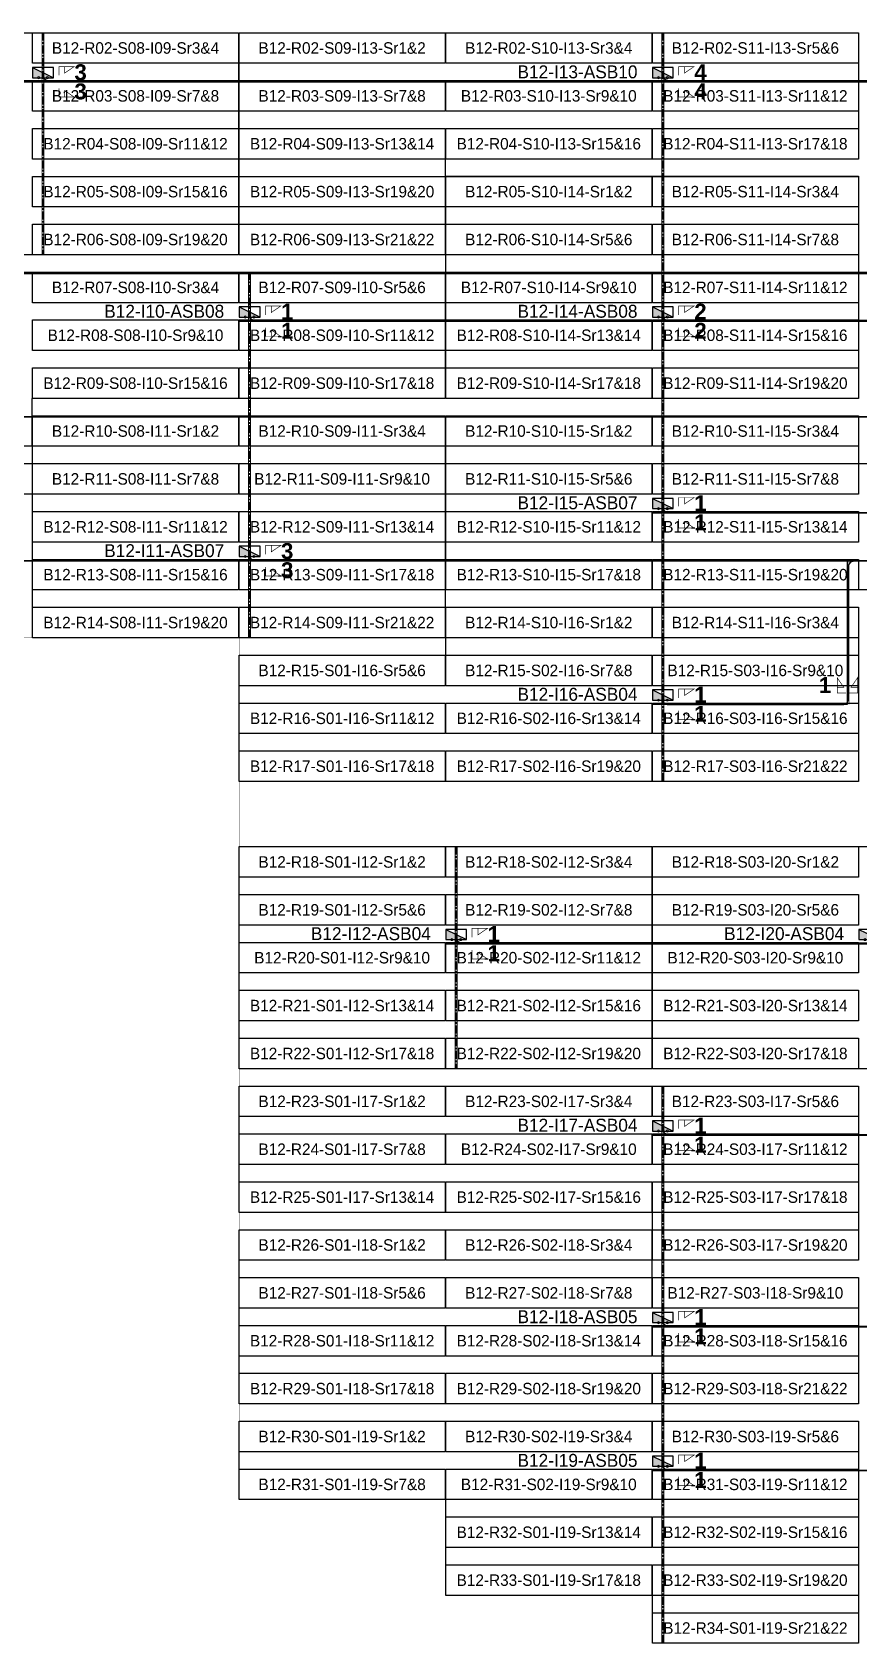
# Model space of a CAD drawing. Header units: metres. Extents: x 530339 to 530954, y 2674257 to 2674599.
# Drawn here: x 530565.4 to 530695, y 2674339.2 to 2674591.7 of the extents above; entities that cross this region are included whole.
import ezdxf
from ezdxf.enums import TextEntityAlignment as Align

# ---------------------------------------------------------------- set-up
doc = ezdxf.new("R2010")
doc.units = ezdxf.units.M
doc.linetypes.add('CENTER', pattern=[2, 1.25, -0.25, 0.25, -0.25])
doc.layers.add('Boundary-12.5 MW Block', color=6, linetype='Continuous', lineweight=9)
doc.layers.add('PILE', color=1, linetype='Continuous', lineweight=15)
for name, color, linetype in [('DC Trench BL-12', 40, 'Continuous'), ('E-Inverter Grouping', 2, 'Continuous'), ('Inverter Block-12', 7, 'Continuous'), ('LT Cable(AG) INV to LT Panel BL-12', 2, 'Continuous'), ('Messenger Wire Block-12 (Master Path)', 30, 'Continuous'), ('Messenger Wire Block-12 (MW Path)', 191, 'Continuous'), ('MMS Table Block-12', 8, 'Continuous'), ('Plan Line - DC BL-12', 40, 'Continuous'), ('Section Marking BL-12', 2, 'Continuous')]:
    doc.layers.add(name, color=color, linetype=linetype)
doc.styles.add('BoldTextStyle', font='arialbd.ttf')
doc.styles.get("Standard").update_dxf_attribs({"font": 'Adani Regular.ttf'})

# ---------------------------------------------------------------- blocks, each defined once
blk = doc.blocks.new('MMS Table (32.292 x 4.788)')
at = {"color": 0}
blk.add_lwpolyline([(0, -0.002), (0, 4.786), (32.292, 4.786), (32.292, -0.002)], close=True, dxfattribs=at)
at = {"color": 7}
blk.add_attdef('ID1', text='', height=1.8, dxfattribs=at).set_placement((16.146, 2.392), align=Align.MIDDLE_CENTER)
blk = doc.blocks.new('Inverter Block')
h = blk.add_hatch(color=0)
h.dxf.hatch_style = 1
h.paths.add_polyline_path([(-1.46, 2.27), (-1.46, 0.85), (1.46, 0.85)])
at = {"color": 0}
blk.add_lwpolyline([(1.46, 2.27), (-1.46, 2.27), (-1.46, 0.85), (1.46, 0.85)], close=True, dxfattribs=at)
blk.add_lwpolyline([(-1.46, 2.27), (1.46, 0.85)], dxfattribs=at)
at = {"layer": 'PILE'}
for centre in [(-0.61, 0.85), (0.61, 0.85)]:
    blk.add_circle(centre, 0.156, dxfattribs=at)
at = {"color": 7}
blk.add_attdef('ID', (-1.46, 3.01), '', height=1.8, dxfattribs=at)

msp = doc.modelspace()

# ---------------------------------------------------------------- linework, layer by layer
at = {"layer": 'Boundary-12.5 MW Block', "const_width": 0.05}
for points in [[(530338.75, 2674591.58), (530695.06, 2674591.58)], [(530695.06, 2674339.29), (530662.67, 2674339.29), (530662.67, 2674346.79), (530630.28, 2674346.79), (530630.28, 2674361.79), (530597.88, 2674361.79), (530597.88, 2674496.79), (530338.75, 2674496.79)]]:
    msp.add_lwpolyline(points, dxfattribs=at)
at = {"layer": 'DC Trench BL-12', "color": 40, "const_width": 0.15}
for points in [[(530567.28, 2674591.58), (530566.98, 2674591.58), (530566.98, 2674556.79), (530567.28, 2674556.79)], [(530664.45, 2674591.58), (530664.16, 2674591.58), (530664.16, 2674474.29), (530664.45, 2674474.29)], [(530599.67, 2674554.08), (530599.37, 2674554.08), (530599.37, 2674496.79), (530599.67, 2674496.79)], [(530632.06, 2674464.08), (530631.76, 2674464.08), (530631.76, 2674429.29), (530632.06, 2674429.29)], [(530664.45, 2674426.58), (530664.16, 2674426.58), (530664.16, 2674339.29), (530664.45, 2674339.29)]]:
    msp.add_lwpolyline(points, close=True, dxfattribs=at)
at = {"layer": 'E-Inverter Grouping', "color": 3}
for points in [[(530597.78, 2674556.79), (530533.1, 2674556.79), (530533.1, 2674591.58), (530597.78, 2674591.58)], [(530694.96, 2674534.29), (530630.28, 2674534.29), (530630.28, 2674569.08), (530694.96, 2674569.08)], [(530630.18, 2674554.08), (530630.18, 2674534.29), (530565.39, 2674534.29), (530565.39, 2674526.79), (530533.1, 2674526.79), (530533.1, 2674554.08)], [(530662.57, 2674429.29), (530597.88, 2674429.29), (530597.88, 2674464.08), (530662.57, 2674464.08)], [(530727.35, 2674429.29), (530662.67, 2674429.29), (530662.67, 2674464.08), (530727.35, 2674464.08)], [(530694.96, 2674399.29), (530662.67, 2674399.29), (530662.67, 2674406.79), (530597.88, 2674406.79), (530597.88, 2674426.58), (530694.96, 2674426.58)]]:
    msp.add_lwpolyline(points, close=True, dxfattribs=at)
at = {"layer": 'E-Inverter Grouping'}
for points in [[(530694.96, 2674571.79), (530630.18, 2674571.79), (530630.18, 2674556.79), (530597.88, 2674556.79), (530597.88, 2674591.58), (530694.96, 2674591.58)], [(530630.18, 2674496.79), (530565.49, 2674496.79), (530565.49, 2674519.29), (530533.1, 2674519.29), (530533.1, 2674524.08), (530565.49, 2674524.08), (530565.49, 2674531.58), (530630.18, 2674531.58)], [(530694.96, 2674524.08), (530727.35, 2674524.08), (530727.35, 2674504.29), (530630.28, 2674504.29), (530630.28, 2674531.58), (530694.96, 2674531.58)], [(530694.96, 2674474.29), (530597.88, 2674474.29), (530597.88, 2674494.08), (530630.28, 2674494.08), (530630.28, 2674501.58), (530694.96, 2674501.58)], [(530662.57, 2674396.58), (530694.96, 2674396.58), (530694.96, 2674376.79), (530597.88, 2674376.79), (530597.88, 2674404.08), (530662.57, 2674404.08)], [(530694.96, 2674339.29), (530662.67, 2674339.29), (530662.67, 2674346.79), (530630.28, 2674346.79), (530630.28, 2674361.79), (530597.88, 2674361.79), (530597.88, 2674374.08), (530694.96, 2674374.08)]]:
    msp.add_lwpolyline(points, close=True, dxfattribs=at)
at = {"layer": 'LT Cable(AG) INV to LT Panel BL-12', "color": 5}
for points in [[(530723.14, 2674489.86), (530719.63, 2674489.86, -0.414214), (530718.73, 2674490.76), (530718.73, 2674493.88, 0.214019), (530718.43, 2674494.55), (530711.71, 2674500.53, -0.214019), (530711.41, 2674501.2), (530711.41, 2674502.86, -0.0289), (530711.42, 2674502.96), (530711.47, 2674503.44, 0.0289), (530711.48, 2674503.55), (530711.48, 2674583.08, 0.414214), (530710.58, 2674583.98), (530406.07, 2674583.98, -0.414214), (530405.17, 2674584.88), (530405.17, 2674585.23)], [(530723.14, 2674489.89), (530719.65, 2674489.89, -0.414214), (530718.75, 2674490.79), (530718.75, 2674493.89, 0.214019), (530718.45, 2674494.56), (530711.74, 2674500.54, -0.214019), (530711.44, 2674501.21), (530711.44, 2674502.86, -0.0289), (530711.44, 2674502.96), (530711.5, 2674503.44, 0.0289), (530711.51, 2674503.54), (530711.51, 2674583.1, 0.414214), (530710.61, 2674584), (530503.25, 2674584, -0.414214), (530502.35, 2674584.9), (530502.35, 2674585.23)], [(530723.14, 2674489.91), (530719.68, 2674489.91, -0.414214), (530718.78, 2674490.81), (530718.78, 2674493.9, 0.214019), (530718.48, 2674494.57), (530711.76, 2674500.55, -0.214019), (530711.46, 2674501.22), (530711.46, 2674502.86, -0.0289), (530711.47, 2674502.96), (530711.52, 2674503.44, 0.0289), (530711.53, 2674503.54), (530711.53, 2674583.13, 0.414214), (530710.63, 2674584.03), (530568.03, 2674584.03, -0.414214), (530567.13, 2674584.93), (530567.13, 2674585.23)], [(530723.14, 2674489.94), (530719.7, 2674489.94, -0.414214), (530718.8, 2674490.84), (530718.8, 2674493.91, 0.214019), (530718.5, 2674494.59), (530711.79, 2674500.56, -0.214019), (530711.49, 2674501.24), (530711.49, 2674502.85, -0.0289), (530711.49, 2674502.96), (530711.55, 2674503.44, 0.0289), (530711.56, 2674503.54), (530711.56, 2674583.15, 0.414214), (530710.66, 2674584.05), (530665.21, 2674584.05, -0.414214), (530664.31, 2674584.95), (530664.31, 2674585.23)]]:
    msp.add_lwpolyline(points, format="xyb", dxfattribs=at)
at = {"layer": 'LT Cable(AG) INV to LT Panel BL-12'}
for points in [[(530718.08, 2674489.3), (530717.42, 2674489.3, -0.166817), (530716.87, 2674489.49), (530715.43, 2674490.61, 0.103275), (530715.07, 2674490.69), (530709.32, 2674490.69, -0.414214), (530708.42, 2674491.59), (530708.42, 2674502.87, -0.021393), (530708.42, 2674502.95), (530708.46, 2674503.46, 0.021393), (530708.47, 2674503.53), (530708.47, 2674553.09, 0.414214), (530707.57, 2674553.99), (530406.07, 2674553.99, -0.414214), (530405.17, 2674554.89), (530405.17, 2674555.23)], [(530718.08, 2674489.32), (530717.43, 2674489.32, -0.166662), (530716.88, 2674489.51), (530715.43, 2674490.64, 0.103275), (530715.07, 2674490.71), (530709.34, 2674490.71, -0.414214), (530708.44, 2674491.61), (530708.44, 2674502.87, -0.021393), (530708.45, 2674502.95), (530708.49, 2674503.45, 0.021393), (530708.49, 2674503.53), (530708.49, 2674553.12, 0.414214), (530707.59, 2674554.02), (530503.25, 2674554.02, -0.414214), (530502.35, 2674554.92), (530502.35, 2674555.23)], [(530720.07, 2674489.25), (530717.41, 2674489.25, -0.167129), (530716.86, 2674489.44), (530715.42, 2674490.56, 0.103275), (530715.06, 2674490.64), (530709.27, 2674490.64, -0.414214), (530708.37, 2674491.54), (530708.37, 2674502.88, -0.021393), (530708.37, 2674502.95), (530708.41, 2674503.46, 0.021393), (530708.42, 2674503.54), (530708.42, 2674545.54, 0.414214), (530707.52, 2674546.44), (530600.42, 2674546.44, -0.414214), (530599.52, 2674547.34), (530599.52, 2674547.73)], [(530720.07, 2674489.27), (530717.42, 2674489.27, -0.166972), (530716.86, 2674489.46), (530715.42, 2674490.59, 0.103275), (530715.06, 2674490.66), (530709.29, 2674490.66, -0.414214), (530708.39, 2674491.56), (530708.39, 2674502.87, -0.021393), (530708.4, 2674502.95), (530708.44, 2674503.46, 0.021393), (530708.44, 2674503.53), (530708.44, 2674545.57, 0.414214), (530707.54, 2674546.47), (530665.21, 2674546.47, -0.414214), (530664.31, 2674547.37), (530664.31, 2674547.73)], [(530720.07, 2674489.2), (530717.4, 2674489.2, -0.167443), (530716.84, 2674489.39), (530715.41, 2674490.51, 0.103275), (530715.04, 2674490.59), (530709.22, 2674490.59, -0.414214), (530708.32, 2674491.49), (530708.32, 2674502.88, -0.021393), (530708.32, 2674502.95), (530708.36, 2674503.46, 0.021393), (530708.37, 2674503.54), (530708.37, 2674530.49, 0.414214), (530707.47, 2674531.39), (530406.07, 2674531.39, -0.414214), (530405.17, 2674532.29), (530405.17, 2674532.73)], [(530720.07, 2674489.22), (530717.4, 2674489.22, -0.167285), (530716.85, 2674489.41), (530715.41, 2674490.54, 0.103275), (530715.05, 2674490.61), (530709.24, 2674490.61, -0.414214), (530708.34, 2674491.51), (530708.34, 2674502.88, -0.021393), (530708.35, 2674502.95), (530708.39, 2674503.46, 0.021393), (530708.39, 2674503.54), (530708.39, 2674530.52, 0.414214), (530707.49, 2674531.42), (530503.25, 2674531.42, -0.414214), (530502.35, 2674532.32), (530502.35, 2674532.73)], [(530722.26, 2674489.17), (530717.39, 2674489.17, -0.167602), (530716.83, 2674489.36), (530715.4, 2674490.49, 0.103275), (530715.04, 2674490.56), (530709.19, 2674490.56, -0.414214), (530708.29, 2674491.46), (530708.29, 2674502.88, -0.021393), (530708.3, 2674502.96), (530708.34, 2674503.46, 0.021393), (530708.34, 2674503.54), (530708.34, 2674515.47, 0.414214), (530707.44, 2674516.37), (530665.21, 2674516.37, -0.414214), (530664.31, 2674517.27), (530664.31, 2674517.73)], [(530722.26, 2674489.1), (530717.37, 2674489.1, -0.168081), (530716.81, 2674489.29), (530715.38, 2674490.41, 0.103275), (530715.02, 2674490.49), (530709.12, 2674490.49, -0.414214), (530708.22, 2674491.39), (530708.22, 2674502.88, -0.021393), (530708.22, 2674502.96), (530708.26, 2674503.46, 0.021393), (530708.27, 2674503.54), (530708.27, 2674507.89, 0.414214), (530707.37, 2674508.79), (530406.07, 2674508.79, -0.414214), (530405.17, 2674509.69), (530405.17, 2674510.23)], [(530722.26, 2674489.12), (530717.37, 2674489.12, -0.167921), (530716.82, 2674489.32), (530715.39, 2674490.44, 0.103275), (530715.03, 2674490.51), (530709.14, 2674490.51, -0.414214), (530708.24, 2674491.41), (530708.24, 2674502.88, -0.021393), (530708.25, 2674502.96), (530708.29, 2674503.46, 0.021393), (530708.29, 2674503.54), (530708.29, 2674507.92, 0.414214), (530707.39, 2674508.82), (530503.25, 2674508.82, -0.414214), (530502.35, 2674509.72), (530502.35, 2674510.23)], [(530722.26, 2674489.15), (530717.38, 2674489.15, -0.167761), (530716.83, 2674489.34), (530715.39, 2674490.46, 0.103275), (530715.03, 2674490.54), (530709.17, 2674490.54, -0.414214), (530708.27, 2674491.44), (530708.27, 2674502.88, -0.021393), (530708.27, 2674502.96), (530708.31, 2674503.46, 0.021393), (530708.32, 2674503.54), (530708.32, 2674507.94, 0.414214), (530707.42, 2674508.84), (530600.42, 2674508.84, -0.414214), (530599.52, 2674509.74), (530599.52, 2674510.23)], [(530722.84, 2674487.88), (530722.84, 2674488.17, 0.414214), (530721.94, 2674489.07), (530717.36, 2674489.07, -0.168243), (530716.8, 2674489.27), (530715.38, 2674490.39, 0.103275), (530715.02, 2674490.46), (530709.09, 2674490.46, -0.414214), (530708.19, 2674491.36), (530708.19, 2674502.88, -0.021393), (530708.2, 2674502.96), (530708.24, 2674503.47, 0.021393), (530708.24, 2674503.54), (530708.24, 2674507.87, 0.414214), (530707.34, 2674508.77), (530694.25, 2674508.77, 0.414214), (530693.35, 2674507.87), (530693.35, 2674487.17, -0.414214), (530692.45, 2674486.27), (530665.21, 2674486.27, -0.414214), (530664.31, 2674487.17), (530664.31, 2674487.73)], [(530723.14, 2674487.83), (530717.43, 2674487.83, -0.111424), (530717.05, 2674487.91), (530715.31, 2674488.74, 0.042157), (530715.16, 2674488.75), (530709.13, 2674488.75, 0.414214), (530708.23, 2674487.85), (530708.23, 2674465.73, 0.021647), (530708.23, 2674465.65), (530708.28, 2674465.15, -0.021647), (530708.28, 2674465.07), (530708.28, 2674449.85, -0.414214), (530707.38, 2674448.95), (530632.81, 2674448.95, -0.414214), (530631.91, 2674449.85), (530631.91, 2674450.23)], [(530723.14, 2674487.8), (530717.43, 2674487.8, -0.111493), (530717.04, 2674487.89), (530715.31, 2674488.71, 0.042157), (530715.16, 2674488.73), (530709.16, 2674488.73, 0.414214), (530708.26, 2674487.83), (530708.26, 2674465.73, 0.021647), (530708.26, 2674465.65), (530708.3, 2674465.15, -0.021647), (530708.31, 2674465.07), (530708.31, 2674419.83, -0.414214), (530707.41, 2674418.93), (530665.21, 2674418.93, -0.414214), (530664.31, 2674419.83), (530664.31, 2674420.23)], [(530721.2, 2674487.78), (530717.43, 2674487.78, -0.111561), (530717.04, 2674487.86), (530715.31, 2674488.69, 0.042157), (530715.16, 2674488.7), (530709.18, 2674488.7, 0.414214), (530708.28, 2674487.8), (530708.28, 2674465.73, 0.021647), (530708.28, 2674465.65), (530708.33, 2674465.15, -0.021647), (530708.33, 2674465.07), (530708.33, 2674389.8, -0.414214), (530707.43, 2674388.9), (530665.21, 2674388.9, -0.414214), (530664.31, 2674389.8), (530664.31, 2674390.23)], [(530721.2, 2674487.75), (530717.42, 2674487.75, -0.11163), (530717.03, 2674487.84), (530715.31, 2674488.66, 0.042157), (530715.15, 2674488.68), (530709.21, 2674488.68, 0.414214), (530708.31, 2674487.78), (530708.31, 2674465.73, 0.021647), (530708.31, 2674465.65), (530708.35, 2674465.15, -0.021647), (530708.36, 2674465.08), (530708.36, 2674367.28, -0.414214), (530707.46, 2674366.38), (530665.21, 2674366.38, -0.414214), (530664.31, 2674367.28), (530664.31, 2674367.73)]]:
    msp.add_lwpolyline(points, format="xyb", dxfattribs=at)
at = {"layer": 'Messenger Wire Block-12 (Master Path)'}
for points in [[(530403.53, 2674583.88), (530727.35, 2674583.88)], [(530403.53, 2674553.88), (530708.36, 2674553.88)], [(530597.88, 2674546.38), (530708.36, 2674546.38)], [(530403.53, 2674531.38), (530708.36, 2674531.38)], [(530662.67, 2674516.38), (530708.36, 2674516.38)], [(530403.53, 2674508.88), (530708.36, 2674508.88)], [(530693.24, 2674486.38), (530693.24, 2674508.88)], [(530662.67, 2674486.38), (530693.24, 2674486.38)], [(530630.28, 2674448.88), (530708.36, 2674448.88)], [(530662.67, 2674418.88), (530708.36, 2674418.88)], [(530662.67, 2674388.88), (530708.36, 2674388.88)], [(530662.67, 2674366.38), (530708.36, 2674366.38)]]:
    msp.add_lwpolyline(points, dxfattribs=at)
at = {"layer": 'Messenger Wire Block-12 (MW Path)', "const_width": 0.1}
for points in [[(530403.53, 2674584.13), (530727.35, 2674584.13)], [(530403.53, 2674553.88), (530708.36, 2674553.88)], [(530597.88, 2674546.38), (530708.36, 2674546.38)], [(530403.53, 2674531.38), (530708.36, 2674531.38)], [(530662.67, 2674516.38), (530708.36, 2674516.38)], [(530403.53, 2674508.88), (530708.36, 2674508.88)], [(530693.49, 2674486.38), (530693.49, 2674508.88)], [(530662.67, 2674486.38), (530693.24, 2674486.38)], [(530630.28, 2674448.88), (530708.36, 2674448.88)], [(530662.67, 2674418.88), (530708.36, 2674418.88)], [(530662.67, 2674388.88), (530708.36, 2674388.88)], [(530662.67, 2674366.38), (530708.36, 2674366.38)]]:
    msp.add_lwpolyline(points, dxfattribs=at)
at = {"layer": 'Plan Line - DC BL-12', "color": 6, "linetype": 'CENTER'}
for points in [[(530567.13, 2674591.58), (530567.13, 2674556.79)], [(530664.31, 2674591.58), (530664.31, 2674474.29)], [(530599.52, 2674554.08), (530599.52, 2674496.79)], [(530631.91, 2674464.08), (530631.91, 2674429.29)], [(530664.31, 2674426.58), (530664.31, 2674339.29)]]:
    msp.add_lwpolyline(points, dxfattribs=at)
at = {"layer": 'Section Marking BL-12', "color": 94, "lineweight": 35, "true_color": 0x00a500, "const_width": 0.1}
for points in [[(530569.63, 2674584.88), (530569.63, 2674586.27), (530572.03, 2674586.27), (530570.55, 2674585.26), (530570.55, 2674586.27)], [(530666.81, 2674584.88), (530666.81, 2674586.27), (530669.21, 2674586.27), (530667.73, 2674585.26), (530667.73, 2674586.27)], [(530569.63, 2674582.88), (530569.63, 2674581.49), (530572.03, 2674581.49), (530570.55, 2674582.5), (530570.55, 2674581.49)], [(530666.81, 2674582.88), (530666.81, 2674581.49), (530669.21, 2674581.49), (530667.73, 2674582.5), (530667.73, 2674581.49)], [(530602.02, 2674547.38), (530602.02, 2674548.77), (530604.42, 2674548.77), (530602.94, 2674547.76), (530602.94, 2674548.77)], [(530666.81, 2674547.38), (530666.81, 2674548.77), (530669.21, 2674548.77), (530667.73, 2674547.76), (530667.73, 2674548.77)], [(530602.02, 2674545.38), (530602.02, 2674543.99), (530604.42, 2674543.99), (530602.94, 2674545), (530602.94, 2674543.99)], [(530666.81, 2674545.38), (530666.81, 2674543.99), (530669.21, 2674543.99), (530667.73, 2674545), (530667.73, 2674543.99)], [(530666.81, 2674517.38), (530666.81, 2674518.77), (530669.21, 2674518.77), (530667.73, 2674517.76), (530667.73, 2674518.77)], [(530666.81, 2674515.38), (530666.81, 2674513.99), (530669.21, 2674513.99), (530667.73, 2674515), (530667.73, 2674513.99)], [(530602.02, 2674509.88), (530602.02, 2674511.27), (530604.42, 2674511.27), (530602.94, 2674510.26), (530602.94, 2674511.27)], [(530602.02, 2674507.88), (530602.02, 2674506.49), (530604.42, 2674506.49), (530602.94, 2674507.5), (530602.94, 2674506.49)], [(530666.81, 2674487.38), (530666.81, 2674488.77), (530669.21, 2674488.77), (530667.73, 2674487.76), (530667.73, 2674488.77)], [(530693.04, 2674488.13), (530691.65, 2674488.13), (530691.65, 2674490.53), (530692.66, 2674489.05), (530691.65, 2674489.05)], [(530693.44, 2674488.13), (530694.83, 2674488.13), (530694.83, 2674490.53), (530693.82, 2674489.05), (530694.83, 2674489.05)], [(530666.81, 2674485.38), (530666.81, 2674483.99), (530669.21, 2674483.99), (530667.73, 2674485), (530667.73, 2674483.99)], [(530634.41, 2674449.88), (530634.41, 2674451.27), (530636.81, 2674451.27), (530635.33, 2674450.26), (530635.33, 2674451.27)], [(530634.41, 2674447.88), (530634.41, 2674446.49), (530636.81, 2674446.49), (530635.33, 2674447.5), (530635.33, 2674446.49)], [(530666.81, 2674419.88), (530666.81, 2674421.27), (530669.21, 2674421.27), (530667.73, 2674420.26), (530667.73, 2674421.27)], [(530666.81, 2674417.88), (530666.81, 2674416.49), (530669.21, 2674416.49), (530667.73, 2674417.5), (530667.73, 2674416.49)], [(530666.81, 2674389.88), (530666.81, 2674391.27), (530669.21, 2674391.27), (530667.73, 2674390.26), (530667.73, 2674391.27)], [(530666.81, 2674387.88), (530666.81, 2674386.49), (530669.21, 2674386.49), (530667.73, 2674387.5), (530667.73, 2674386.49)], [(530666.81, 2674367.38), (530666.81, 2674368.77), (530669.21, 2674368.77), (530667.73, 2674367.76), (530667.73, 2674368.77)], [(530666.81, 2674365.38), (530666.81, 2674363.99), (530669.21, 2674363.99), (530667.73, 2674365), (530667.73, 2674363.99)]]:
    msp.add_lwpolyline(points, dxfattribs=at)

# ---------------------------------------------------------------- block references
at = {"layer": 'Inverter Block-12'}
ref = msp.add_blockref('Inverter Block', (530567.13, 2674583.57), dxfattribs=dict(at, xscale=1.124999999976148, yscale=1.124999999976148, zscale=1.124999999976148))
ref.add_attrib('ID', 'B12-I09-ASB10', (530544.34, 2674584.43), dxfattribs={"layer": '0', "color": 7, "height": 2.025})
ref = msp.add_blockref('Inverter Block', (530664.31, 2674583.57), dxfattribs=dict(at, xscale=1.124999999976148, yscale=1.124999999976148, zscale=1.124999999976148))
ref.add_attrib('ID', 'B12-I13-ASB10', (530641.52, 2674584.43), dxfattribs={"layer": '0', "color": 7, "height": 2.025})
ref = msp.add_blockref('Inverter Block', (530599.52, 2674546.07), dxfattribs=dict(at, xscale=1.124999999976148, yscale=1.124999999976148, zscale=1.124999999976148))
ref.add_attrib('ID', 'B12-I10-ASB08', (530576.73, 2674546.93), dxfattribs={"layer": '0', "color": 7, "height": 2.025})
ref = msp.add_blockref('Inverter Block', (530664.31, 2674546.07), dxfattribs=dict(at, xscale=1.124999999976148, yscale=1.124999999976148, zscale=1.124999999976148))
ref.add_attrib('ID', 'B12-I14-ASB08', (530641.52, 2674546.93), dxfattribs={"layer": '0', "color": 7, "height": 2.025})
ref = msp.add_blockref('Inverter Block', (530664.31, 2674516.07), dxfattribs=dict(at, xscale=1.124999999976148, yscale=1.124999999976148, zscale=1.124999999976148))
ref.add_attrib('ID', 'B12-I15-ASB07', (530641.52, 2674516.93), dxfattribs={"layer": '0', "color": 7, "height": 2.025})
ref = msp.add_blockref('Inverter Block', (530599.52, 2674508.57), dxfattribs=dict(at, xscale=1.124999999976148, yscale=1.124999999976148, zscale=1.124999999976148))
ref.add_attrib('ID', 'B12-I11-ASB07', (530576.73, 2674509.43), dxfattribs={"layer": '0', "color": 7, "height": 2.025})
ref = msp.add_blockref('Inverter Block', (530664.31, 2674486.07), dxfattribs=dict(at, xscale=1.124999999976148, yscale=1.124999999976148, zscale=1.124999999976148))
ref.add_attrib('ID', 'B12-I16-ASB04', (530641.52, 2674486.93), dxfattribs={"layer": '0', "color": 7, "height": 2.025})
ref = msp.add_blockref('Inverter Block', (530631.91, 2674448.57), dxfattribs=dict(at, xscale=1.124999999976148, yscale=1.124999999976148, zscale=1.124999999976148))
ref.add_attrib('ID', 'B12-I12-ASB04', (530609.12, 2674449.43), dxfattribs={"layer": '0', "color": 7, "height": 2.025})
ref = msp.add_blockref('Inverter Block', (530696.7, 2674448.57), dxfattribs=dict(at, xscale=1.124999999976148, yscale=1.124999999976148, zscale=1.124999999976148))
ref.add_attrib('ID', 'B12-I20-ASB04', (530673.91, 2674449.43), dxfattribs={"layer": '0', "color": 7, "height": 2.025})
ref = msp.add_blockref('Inverter Block', (530664.31, 2674418.57), dxfattribs=dict(at, xscale=1.124999999976148, yscale=1.124999999976148, zscale=1.124999999976148))
ref.add_attrib('ID', 'B12-I17-ASB04', (530641.52, 2674419.43), dxfattribs={"layer": '0', "color": 7, "height": 2.025})
ref = msp.add_blockref('Inverter Block', (530664.31, 2674388.57), dxfattribs=dict(at, xscale=1.124999999976148, yscale=1.124999999976148, zscale=1.124999999976148))
ref.add_attrib('ID', 'B12-I18-ASB05', (530641.52, 2674389.43), dxfattribs={"layer": '0', "color": 7, "height": 2.025})
ref = msp.add_blockref('Inverter Block', (530664.31, 2674366.07), dxfattribs=dict(at, xscale=1.124999999976148, yscale=1.124999999976148, zscale=1.124999999976148))
ref.add_attrib('ID', 'B12-I19-ASB05', (530641.52, 2674366.93), dxfattribs={"layer": '0', "color": 7, "height": 2.025})
at = {"layer": 'MMS Table Block-12'}
for p, values in [((530565.49, 2674586.79), {'ID1': 'B12-R02-S08-I09-Sr3&4'}), ((530597.88, 2674586.79), {'ID1': 'B12-R02-S09-I13-Sr1&2'}), ((530630.28, 2674586.79), {'ID1': 'B12-R02-S10-I13-Sr3&4'}), ((530662.67, 2674586.79), {'ID1': 'B12-R02-S11-I13-Sr5&6'}), ((530565.49, 2674579.29), {'ID1': 'B12-R03-S08-I09-Sr7&8'}), ((530597.88, 2674579.29), {'ID1': 'B12-R03-S09-I13-Sr7&8'}), ((530630.28, 2674579.29), {'ID1': 'B12-R03-S10-I13-Sr9&10'}), ((530662.67, 2674579.29), {'ID1': 'B12-R03-S11-I13-Sr11&12'}), ((530565.49, 2674571.79), {'ID1': 'B12-R04-S08-I09-Sr11&12'}), ((530597.88, 2674571.79), {'ID1': 'B12-R04-S09-I13-Sr13&14'}), ((530630.28, 2674571.79), {'ID1': 'B12-R04-S10-I13-Sr15&16'}), ((530662.67, 2674571.79), {'ID1': 'B12-R04-S11-I13-Sr17&18'}), ((530565.49, 2674564.29), {'ID1': 'B12-R05-S08-I09-Sr15&16'}), ((530597.88, 2674564.29), {'ID1': 'B12-R05-S09-I13-Sr19&20'}), ((530630.28, 2674564.29), {'ID1': 'B12-R05-S10-I14-Sr1&2'}), ((530662.67, 2674564.29), {'ID1': 'B12-R05-S11-I14-Sr3&4'}), ((530565.49, 2674556.79), {'ID1': 'B12-R06-S08-I09-Sr19&20'}), ((530597.88, 2674556.79), {'ID1': 'B12-R06-S09-I13-Sr21&22'}), ((530630.28, 2674556.79), {'ID1': 'B12-R06-S10-I14-Sr5&6'}), ((530662.67, 2674556.79), {'ID1': 'B12-R06-S11-I14-Sr7&8'}), ((530565.49, 2674549.29), {'ID1': 'B12-R07-S08-I10-Sr3&4'}), ((530597.88, 2674549.29), {'ID1': 'B12-R07-S09-I10-Sr5&6'}), ((530630.28, 2674549.29), {'ID1': 'B12-R07-S10-I14-Sr9&10'}), ((530662.67, 2674549.29), {'ID1': 'B12-R07-S11-I14-Sr11&12'}), ((530565.49, 2674541.79), {'ID1': 'B12-R08-S08-I10-Sr9&10'}), ((530597.88, 2674541.79), {'ID1': 'B12-R08-S09-I10-Sr11&12'}), ((530630.28, 2674541.79), {'ID1': 'B12-R08-S10-I14-Sr13&14'}), ((530662.67, 2674541.79), {'ID1': 'B12-R08-S11-I14-Sr15&16'}), ((530565.49, 2674534.29), {'ID1': 'B12-R09-S08-I10-Sr15&16'}), ((530597.88, 2674534.29), {'ID1': 'B12-R09-S09-I10-Sr17&18'}), ((530630.28, 2674534.29), {'ID1': 'B12-R09-S10-I14-Sr17&18'}), ((530662.67, 2674534.29), {'ID1': 'B12-R09-S11-I14-Sr19&20'}), ((530565.49, 2674526.79), {'ID1': 'B12-R10-S08-I11-Sr1&2'}), ((530597.88, 2674526.79), {'ID1': 'B12-R10-S09-I11-Sr3&4'}), ((530630.28, 2674526.79), {'ID1': 'B12-R10-S10-I15-Sr1&2'}), ((530662.67, 2674526.79), {'ID1': 'B12-R10-S11-I15-Sr3&4'}), ((530565.49, 2674519.29), {'ID1': 'B12-R11-S08-I11-Sr7&8'}), ((530597.88, 2674519.29), {'ID1': 'B12-R11-S09-I11-Sr9&10'}), ((530630.28, 2674519.29), {'ID1': 'B12-R11-S10-I15-Sr5&6'}), ((530662.67, 2674519.29), {'ID1': 'B12-R11-S11-I15-Sr7&8'}), ((530565.49, 2674511.79), {'ID1': 'B12-R12-S08-I11-Sr11&12'}), ((530597.88, 2674511.79), {'ID1': 'B12-R12-S09-I11-Sr13&14'}), ((530630.28, 2674511.79), {'ID1': 'B12-R12-S10-I15-Sr11&12'}), ((530662.67, 2674511.79), {'ID1': 'B12-R12-S11-I15-Sr13&14'}), ((530565.49, 2674504.29), {'ID1': 'B12-R13-S08-I11-Sr15&16'}), ((530597.88, 2674504.29), {'ID1': 'B12-R13-S09-I11-Sr17&18'}), ((530630.28, 2674504.29), {'ID1': 'B12-R13-S10-I15-Sr17&18'}), ((530662.67, 2674504.29), {'ID1': 'B12-R13-S11-I15-Sr19&20'}), ((530565.49, 2674496.79), {'ID1': 'B12-R14-S08-I11-Sr19&20'}), ((530597.88, 2674496.79), {'ID1': 'B12-R14-S09-I11-Sr21&22'}), ((530630.28, 2674496.79), {'ID1': 'B12-R14-S10-I16-Sr1&2'}), ((530662.67, 2674496.79), {'ID1': 'B12-R14-S11-I16-Sr3&4'}), ((530597.88, 2674489.29), {'ID1': 'B12-R15-S01-I16-Sr5&6'}), ((530630.28, 2674489.29), {'ID1': 'B12-R15-S02-I16-Sr7&8'}), ((530662.67, 2674489.29), {'ID1': 'B12-R15-S03-I16-Sr9&10'}), ((530597.88, 2674481.79), {'ID1': 'B12-R16-S01-I16-Sr11&12'}), ((530630.28, 2674481.79), {'ID1': 'B12-R16-S02-I16-Sr13&14'}), ((530662.67, 2674481.79), {'ID1': 'B12-R16-S03-I16-Sr15&16'}), ((530597.88, 2674474.29), {'ID1': 'B12-R17-S01-I16-Sr17&18'}), ((530630.28, 2674474.29), {'ID1': 'B12-R17-S02-I16-Sr19&20'}), ((530662.67, 2674474.29), {'ID1': 'B12-R17-S03-I16-Sr21&22'}), ((530597.88, 2674459.29), {'ID1': 'B12-R18-S01-I12-Sr1&2'}), ((530630.28, 2674459.29), {'ID1': 'B12-R18-S02-I12-Sr3&4'}), ((530662.67, 2674459.29), {'ID1': 'B12-R18-S03-I20-Sr1&2'}), ((530597.88, 2674451.79), {'ID1': 'B12-R19-S01-I12-Sr5&6'}), ((530630.28, 2674451.79), {'ID1': 'B12-R19-S02-I12-Sr7&8'}), ((530662.67, 2674451.79), {'ID1': 'B12-R19-S03-I20-Sr5&6'}), ((530597.88, 2674444.29), {'ID1': 'B12-R20-S01-I12-Sr9&10'}), ((530630.28, 2674444.29), {'ID1': 'B12-R20-S02-I12-Sr11&12'}), ((530662.67, 2674444.29), {'ID1': 'B12-R20-S03-I20-Sr9&10'}), ((530597.88, 2674436.79), {'ID1': 'B12-R21-S01-I12-Sr13&14'}), ((530630.28, 2674436.79), {'ID1': 'B12-R21-S02-I12-Sr15&16'}), ((530662.67, 2674436.79), {'ID1': 'B12-R21-S03-I20-Sr13&14'}), ((530597.88, 2674429.29), {'ID1': 'B12-R22-S01-I12-Sr17&18'}), ((530630.28, 2674429.29), {'ID1': 'B12-R22-S02-I12-Sr19&20'}), ((530662.67, 2674429.29), {'ID1': 'B12-R22-S03-I20-Sr17&18'}), ((530597.88, 2674421.79), {'ID1': 'B12-R23-S01-I17-Sr1&2'}), ((530630.28, 2674421.79), {'ID1': 'B12-R23-S02-I17-Sr3&4'}), ((530662.67, 2674421.79), {'ID1': 'B12-R23-S03-I17-Sr5&6'}), ((530597.88, 2674414.29), {'ID1': 'B12-R24-S01-I17-Sr7&8'}), ((530630.28, 2674414.29), {'ID1': 'B12-R24-S02-I17-Sr9&10'}), ((530662.67, 2674414.29), {'ID1': 'B12-R24-S03-I17-Sr11&12'}), ((530597.88, 2674406.79), {'ID1': 'B12-R25-S01-I17-Sr13&14'}), ((530630.28, 2674406.79), {'ID1': 'B12-R25-S02-I17-Sr15&16'}), ((530662.67, 2674406.79), {'ID1': 'B12-R25-S03-I17-Sr17&18'}), ((530597.88, 2674399.29), {'ID1': 'B12-R26-S01-I18-Sr1&2'}), ((530630.28, 2674399.29), {'ID1': 'B12-R26-S02-I18-Sr3&4'}), ((530662.67, 2674399.29), {'ID1': 'B12-R26-S03-I17-Sr19&20'}), ((530597.88, 2674391.79), {'ID1': 'B12-R27-S01-I18-Sr5&6'}), ((530630.28, 2674391.79), {'ID1': 'B12-R27-S02-I18-Sr7&8'}), ((530662.67, 2674391.79), {'ID1': 'B12-R27-S03-I18-Sr9&10'}), ((530597.88, 2674384.29), {'ID1': 'B12-R28-S01-I18-Sr11&12'}), ((530630.28, 2674384.29), {'ID1': 'B12-R28-S02-I18-Sr13&14'}), ((530662.67, 2674384.29), {'ID1': 'B12-R28-S03-I18-Sr15&16'}), ((530597.88, 2674376.79), {'ID1': 'B12-R29-S01-I18-Sr17&18'}), ((530630.28, 2674376.79), {'ID1': 'B12-R29-S02-I18-Sr19&20'}), ((530662.67, 2674376.79), {'ID1': 'B12-R29-S03-I18-Sr21&22'}), ((530597.88, 2674369.29), {'ID1': 'B12-R30-S01-I19-Sr1&2'}), ((530630.28, 2674369.29), {'ID1': 'B12-R30-S02-I19-Sr3&4'}), ((530662.67, 2674369.29), {'ID1': 'B12-R30-S03-I19-Sr5&6'}), ((530597.88, 2674361.79), {'ID1': 'B12-R31-S01-I19-Sr7&8'}), ((530630.28, 2674361.79), {'ID1': 'B12-R31-S02-I19-Sr9&10'}), ((530662.67, 2674361.79), {'ID1': 'B12-R31-S03-I19-Sr11&12'}), ((530630.28, 2674354.29), {'ID1': 'B12-R32-S01-I19-Sr13&14'}), ((530662.67, 2674354.29), {'ID1': 'B12-R32-S02-I19-Sr15&16'}), ((530630.28, 2674346.79), {'ID1': 'B12-R33-S01-I19-Sr17&18'}), ((530662.67, 2674346.79), {'ID1': 'B12-R33-S02-I19-Sr19&20'}), ((530662.67, 2674339.29), {'ID1': 'B12-R34-S01-I19-Sr21&22'})]:
    msp.add_blockref('MMS Table (32.292 x 4.788)', p, dxfattribs=at).add_auto_attribs(values)

# ---------------------------------------------------------------- texts
at = {"layer": 'Section Marking BL-12', "color": 94, "true_color": 0x00a500, "style": 'BoldTextStyle'}
for s, p in [('3', (530573.03, 2674585.38)), ('4', (530670.21, 2674585.38)), ('3', (530573.03, 2674582.38)), ('4', (530670.21, 2674582.38)), ('1', (530605.42, 2674547.88)), ('2', (530670.21, 2674547.88)), ('1', (530605.42, 2674544.88)), ('2', (530670.21, 2674544.88)), ('1', (530670.21, 2674517.88)), ('1', (530670.21, 2674514.88)), ('3', (530605.42, 2674510.38)), ('3', (530605.42, 2674507.38)), ('1', (530670.21, 2674487.88)), ('1', (530689.74, 2674489.38)), ('1', (530670.21, 2674484.88)), ('1', (530637.81, 2674450.38)), ('1', (530637.81, 2674447.38)), ('1', (530670.21, 2674420.38)), ('1', (530670.21, 2674417.38)), ('1', (530670.21, 2674390.38)), ('1', (530670.21, 2674387.38)), ('1', (530670.21, 2674367.88)), ('1', (530670.21, 2674364.88))]:
    msp.add_text(s, height=2.5, dxfattribs=at).set_placement(p, align=Align.MIDDLE_CENTER)

doc.saveas('drawing.dxf')
